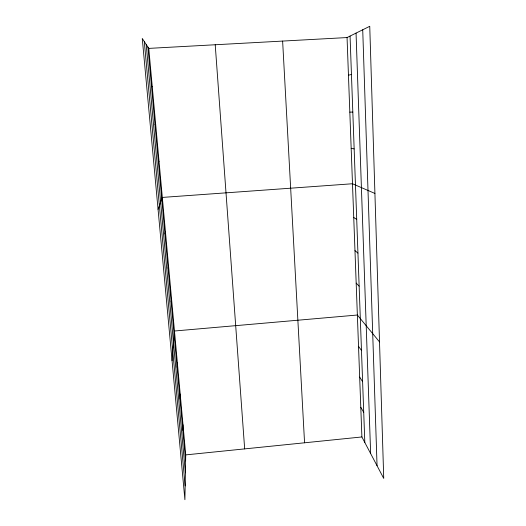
<?xml version="1.0" encoding="UTF-8"?>
<svg xmlns="http://www.w3.org/2000/svg" width="526" height="526" viewBox="0 0 526 526"><rect width="100%" height="100%" fill="white"/><g stroke="black" fill="none" stroke-linecap="round" stroke-linejoin="round"><path stroke-width="0.79" d="M185.737 454.891L184.902 499.7L142.263 38.464L148.773 48.392L185.737 454.891L361.895 436.955L383.737 478.43L369.745 26.3L347.055 37.556L148.773 48.392M182.838 430.275L182.995 424.771M179.991 399.102L180.208 394.092M177.098 367.332L177.367 362.841M172.055 360.731L174.468 331.005L357.364 315.021L379.509 341.893M171.141 301.957L171.522 298.558M168.077 268.306L168.511 265.492M164.947 233.991L165.447 231.788M158.056 209.322L162.324 197.421L352.486 183.752L374.92 193.443M158.405 162.199L159.036 161.304M154.979 124.636L155.689 124.438M348.449 75.218L351.447 74.468M349.823 112.123L352.815 112.084M351.171 148.293L354.149 148.93M353.742 217.501L356.713 219.395M151.488 86.271L152.264 86.81M354.971 250.619L357.936 253.098M356.181 283.12L359.14 286.164M358.528 346.338L361.474 350.447M359.672 377.089L362.611 381.698M360.79 407.295L363.729 412.384M147.911 47.084L185.625 460.875M146.195 44.467L185.402 472.795M144.282 41.541L185.159 485.958M215.219 44.763L244.669 448.888M282.626 41.081L304.561 442.793M347.055 37.556L361.895 436.955M350.053 36.07L364.82 442.511M356.049 33.092L370.639 453.557M362.723 29.785L377.05 465.74"/></g></svg>
